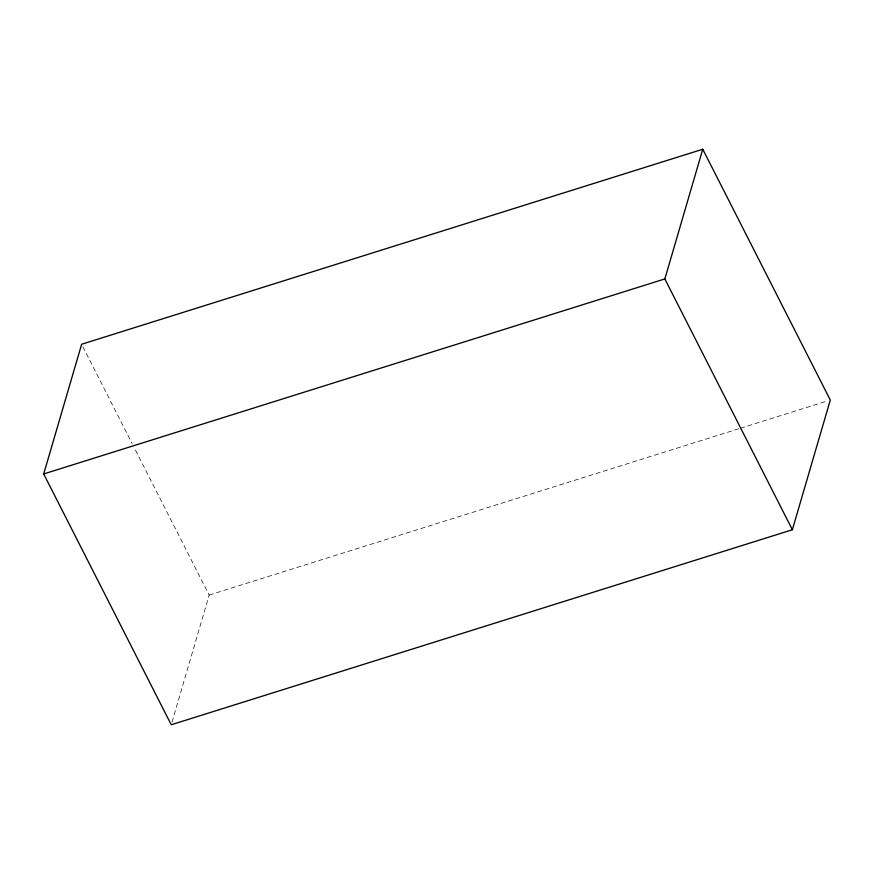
<?xml version="1.0" encoding="UTF-8"?>
<svg xmlns="http://www.w3.org/2000/svg" width="874" height="874" viewBox="0 0 874 874"><rect width="100%" height="100%" fill="white"/><g stroke="black" fill="none" stroke-linecap="round" stroke-linejoin="round"><path stroke-width="0.66" stroke-dasharray="4.37 3.28" d="M172.003 722.153L209.159 595.063L134.607 448.46M209.159 595.063L739.153 428.653M740.453 428.249L827.7 400.849M82.855 346.683L132.149 443.621"/><path stroke-width="1.31" d="M43.7 473.959L81.632 344.258L702.762 149.236L830.3 400.041L792.368 529.742L171.238 724.764L43.7 473.959L664.841 278.937L702.762 149.236M664.841 278.937L792.368 529.742"/></g></svg>
